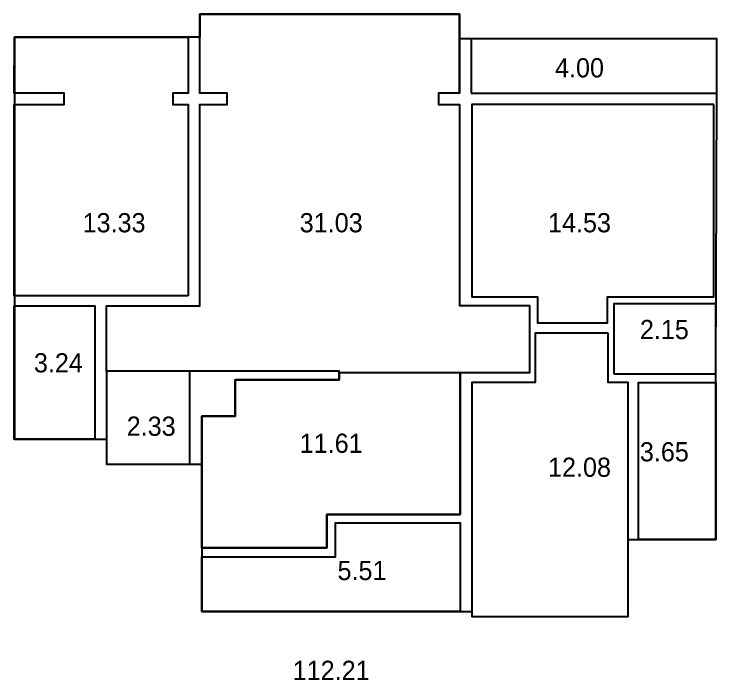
# Model space of a CAD drawing. Header units: inches. Extents: x 199882 to 277715, y -17863 to 11882.
# Drawn here: x 207025 to 219210, y -17863 to -6310 of the extents above; entities that cross this region are included whole.
import ezdxf
from ezdxf.enums import TextEntityAlignment as Align

# ---------------------------------------------------------------- set-up
doc = ezdxf.new("R2010")
doc.units = ezdxf.units.IN
doc.header["$LTSCALE"] = 50
doc.header["$MEASUREMENT"] = 0
doc.layers.add('03-TEXT', color=3, linetype='Continuous')
doc.layers.add('fur', color=6, linetype='Continuous')
doc.styles.add('코레일둥고', font='Korail_Round_Gothic_Medium.ttf')

msp = doc.modelspace()

# ---------------------------------------------------------------- linework, layer by layer
at = {"layer": 'fur'}
msp.add_line((214759.7, -12535), (212659.7, -12535), dxfattribs=at)
for points in [[(217669.7, -16760), (217669.7, -15425), (219189.7, -15425), (219189.7, -12705), (219189.7, -12555), (219209.7, -7680), (219209.7, -6740), (214744.7, -6740), (214744.7, -6310), (210244.7, -6310), (210244.7, -6710), (207033.7, -6710), (207033.7, -13685), (208624.7, -13685), (208624.7, -14120), (210279.7, -14120), (210279.7, -16675), (214959.7, -16675), (214959.7, -16760)], [(210244.7, -6310), (214744.7, -6310), (214744.7, -7680), (214384.7, -7680), (214384.7, -7880), (214744.7, -7880), (214744.7, -11365), (215959.7, -11365), (215959.7, -12535), (214759.7, -12535), (214759.7, -14990), (212449.7, -14990), (212449.7, -15570), (210279.7, -15570), (210279.7, -13285), (210859.7, -13285), (210859.7, -12655), (212659.7, -12655), (212659.7, -12505), (208624.7, -12505), (208624.7, -11370), (210244.7, -11370), (210244.7, -7880), (210719.7, -7880), (210719.7, -7680), (210244.7, -7680)], [(210044.7, -11200), (207024.7, -11200), (207024.7, -7880), (207894.7, -7880), (207894.7, -7680), (207024.7, -7680), (207033.7, -6710), (207944.7, -6710), (210044.7, -6710), (210044.7, -7680), (209779.7, -7680), (209779.7, -7880), (210044.7, -7880)], [(214949.7, -7680), (219209.7, -7680), (219209.7, -6740), (214949.7, -6740)], [(219154.7, -7880), (214959.7, -7880), (214959.7, -11215), (216099.7, -11215), (216099.7, -11665), (217309.7, -11665), (217309.7, -11215), (219154.7, -11215)], [(208424.7, -13685), (207024.7, -13685), (207024.7, -11370), (208424.7, -11370)], [(217424.7, -12555), (219189.7, -12555), (219189.7, -11335), (217424.7, -11335)], [(217324.7, -11845), (216059.7, -11845), (216059.7, -12705), (214959.7, -12705), (214959.7, -16760), (217669.7, -16760), (217669.7, -12705), (217324.7, -12705)], [(208624.7, -14120), (210069.7, -14120), (210069.7, -12505), (208624.7, -12505)], [(210279.7, -15570), (212449.7, -15570), (212449.7, -14990), (214759.7, -14990), (214759.7, -12535), (212659.7, -12535), (212659.7, -12655), (210859.7, -12655), (210859.7, -13285), (210279.7, -13285)], [(219189.7, -15425), (217849.7, -15425), (217849.7, -12705), (219189.7, -12705)], [(210279.7, -16675), (210279.7, -15730), (212599.7, -15730), (212599.7, -15140), (214759.7, -15140), (214759.7, -16675)]]:
    msp.add_lwpolyline(points, close=True, dxfattribs=at)
msp.add_lwpolyline([(214744.7, -7680), (214744.7, -6310)], dxfattribs=at)

# ---------------------------------------------------------------- texts
at = {"layer": '03-TEXT', "style": '코레일둥고'}
for s, p in [('4.00', (216827, -7409.4)), ('13.33', (208758.5, -10096.9)), ('31.03', (212522.6, -10096.9)), ('14.53', (216827, -10096.9)), ('2.15', (218298, -11949.7)), ('3.24', (207793, -12527.5)), ('2.33', (209402, -13626.7)), ('11.61', (212522.6, -13923.2)), ('3.65', (218298, -14070.7)), ('12.08', (216827, -14338.7)), ('5.51', (213057, -16130.2)), ('112.21', (212522.6, -17863.2))]:
    msp.add_text(s, height=333.33, dxfattribs=at).set_placement(p, align=Align.CENTER)

doc.saveas('drawing.dxf')
